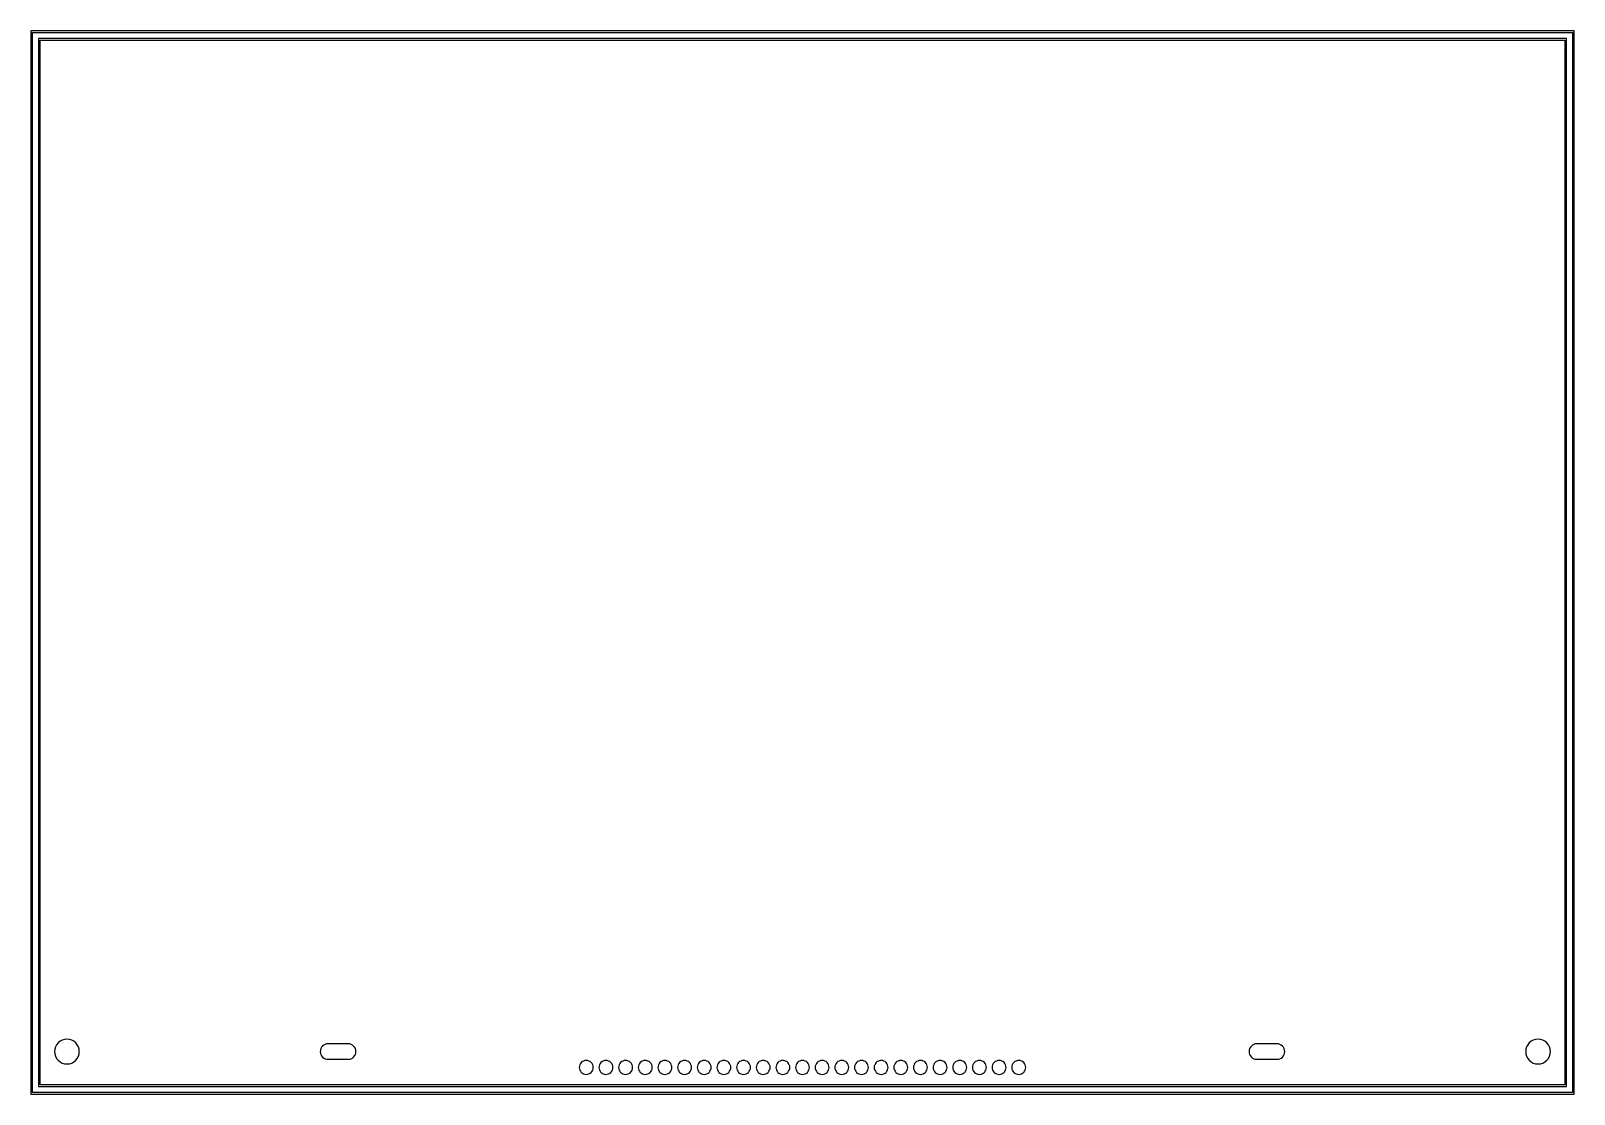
# Model space of a CAD drawing. Header units: metres. Extents: x -49.9 to 49.9, y -34.4 to 34.4.
import ezdxf

# ---------------------------------------------------------------- set-up
doc = ezdxf.new("R2010")
doc.units = ezdxf.units.M

msp = doc.modelspace()

# ---------------------------------------------------------------- linework, layer by layer
for p, q in [((49.85, 34.35), (-49.85, 34.35)), ((-49.85, 34.35), (-49.85, -34.35)), ((-49.75, -34.25), (-49.75, 34.25)), ((-49.75, 34.25), (49.75, 34.25)), ((49.75, 34.25), (49.75, -34.25)), ((49.85, -34.35), (49.85, 34.35)), ((49.35, 33.85), (-49.35, 33.85)), ((-49.35, 33.85), (-49.35, -33.85)), ((-49.25, -33.75), (-49.25, 33.75)), ((-49.25, 33.75), (49.25, 33.75)), ((49.25, 33.75), (49.25, -33.75)), ((49.35, -33.85), (49.35, 33.85)), ((-47.8262, -30.8609), (-47.9645, -30.9348)), ((-47.6761, -30.8154), (-47.8262, -30.8609)), ((-47.52, -30.8), (-47.6761, -30.8154)), ((-47.3639, -30.8154), (-47.52, -30.8)), ((-47.2139, -30.8609), (-47.3639, -30.8154)), ((-47.0756, -30.9348), (-47.2139, -30.8609)), ((47.2138, -30.8609), (47.0755, -30.9348)), ((47.3639, -30.8154), (47.2138, -30.8609)), ((47.52, -30.8), (47.3639, -30.8154)), ((47.6761, -30.8154), (47.52, -30.8)), ((47.8261, -30.8609), (47.6761, -30.8154)), ((47.9645, -30.9348), (47.8261, -30.8609)), ((-48.3046, -31.4439), (-48.32, -31.6)), ((-48.32, -31.6), (-48.3046, -31.7561)), ((-48.2591, -31.2939), (-48.3046, -31.4439)), ((-48.3046, -31.7561), (-48.2591, -31.9062)), ((-48.1852, -31.1556), (-48.2591, -31.2939)), ((-48.0857, -31.0343), (-48.1852, -31.1556)), ((-47.9645, -30.9348), (-48.0857, -31.0343)), ((-46.9543, -31.0343), (-47.0756, -30.9348)), ((-46.8548, -31.1556), (-46.9543, -31.0343)), ((-46.7809, -31.2939), (-46.8548, -31.1556)), ((-46.7354, -31.4439), (-46.7809, -31.2939)), ((-46.7809, -31.9062), (-46.7354, -31.7561)), ((-46.72, -31.6), (-46.7354, -31.4439)), ((-46.7354, -31.7561), (-46.72, -31.6)), ((-31.1404, -31.5025), (-31.15, -31.6)), ((-31.15, -31.6), (-31.1404, -31.6975)), ((-31.1119, -31.4087), (-31.1404, -31.5025)), ((-31.1404, -31.6975), (-31.1119, -31.7913)), ((-31.0657, -31.3222), (-31.1119, -31.4087)), ((-31.1119, -31.7913), (-31.0657, -31.8778)), ((-31.0035, -31.2465), (-31.0657, -31.3222)), ((-31.0657, -31.8778), (-31.0035, -31.9535)), ((-30.9278, -31.1843), (-31.0035, -31.2465)), ((-30.8413, -31.1381), (-30.9278, -31.1843)), ((-30.7476, -31.1096), (-30.8413, -31.1381)), ((-30.65, -31.1), (-30.7476, -31.1096)), ((-29.35, -31.1), (-30.65, -31.1)), ((-29.2525, -31.1096), (-29.35, -31.1)), ((-29.1587, -31.1381), (-29.2525, -31.1096)), ((-29.0722, -31.1843), (-29.1587, -31.1381)), ((-28.9965, -31.2465), (-29.0722, -31.1843)), ((-28.9343, -31.3222), (-28.9965, -31.2465)), ((-28.9965, -31.9535), (-28.9343, -31.8778)), ((-28.8881, -31.4087), (-28.9343, -31.3222)), ((-28.9343, -31.8778), (-28.8881, -31.7913)), ((-28.8596, -31.5025), (-28.8881, -31.4087)), ((-28.8881, -31.7913), (-28.8596, -31.6975)), ((-28.85, -31.6), (-28.8596, -31.5025)), ((-28.8596, -31.6975), (-28.85, -31.6)), ((28.8596, -31.5025), (28.85, -31.6)), ((28.85, -31.6), (28.8596, -31.6975)), ((28.8881, -31.4087), (28.8596, -31.5025)), ((28.8596, -31.6975), (28.8881, -31.7913)), ((28.9343, -31.3222), (28.8881, -31.4087)), ((28.8881, -31.7913), (28.9343, -31.8778)), ((28.9965, -31.2465), (28.9343, -31.3222)), ((28.9343, -31.8778), (28.9965, -31.9535)), ((29.0722, -31.1843), (28.9965, -31.2465)), ((29.1587, -31.1381), (29.0722, -31.1843)), ((29.2524, -31.1096), (29.1587, -31.1381)), ((29.35, -31.1), (29.2524, -31.1096)), ((30.65, -31.1), (29.35, -31.1)), ((30.7475, -31.1096), (30.65, -31.1)), ((30.8413, -31.1381), (30.7475, -31.1096)), ((30.9278, -31.1843), (30.8413, -31.1381)), ((31.0035, -31.2465), (30.9278, -31.1843)), ((31.0657, -31.3222), (31.0035, -31.2465)), ((31.0035, -31.9535), (31.0657, -31.8778)), ((31.1119, -31.4087), (31.0657, -31.3222)), ((31.0657, -31.8778), (31.1119, -31.7913)), ((31.1404, -31.5025), (31.1119, -31.4087)), ((31.1119, -31.7913), (31.1404, -31.6975)), ((31.15, -31.6), (31.1404, -31.5025)), ((31.1404, -31.6975), (31.15, -31.6)), ((46.7354, -31.4439), (46.72, -31.6)), ((46.72, -31.6), (46.7354, -31.7561)), ((46.7809, -31.2939), (46.7354, -31.4439)), ((46.7354, -31.7561), (46.7809, -31.9062)), ((46.8548, -31.1556), (46.7809, -31.2939)), ((46.9543, -31.0343), (46.8548, -31.1556)), ((47.0755, -30.9348), (46.9543, -31.0343)), ((48.0857, -31.0343), (47.9645, -30.9348)), ((48.1852, -31.1556), (48.0857, -31.0343)), ((48.2591, -31.2939), (48.1852, -31.1556)), ((48.3046, -31.4439), (48.2591, -31.2939)), ((48.2591, -31.9062), (48.3046, -31.7561)), ((48.32, -31.6), (48.3046, -31.4439)), ((48.3046, -31.7561), (48.32, -31.6)), ((-48.2591, -31.9062), (-48.1852, -32.0445)), ((-48.1852, -32.0445), (-48.0857, -32.1657)), ((-48.0857, -32.1657), (-47.9645, -32.2652)), ((-47.9645, -32.2652), (-47.8262, -32.3391)), ((-47.8262, -32.3391), (-47.6761, -32.3846)), ((-47.6761, -32.3846), (-47.52, -32.4)), ((-47.52, -32.4), (-47.3639, -32.3846)), ((-47.3639, -32.3846), (-47.2139, -32.3391)), ((-47.2139, -32.3391), (-47.0756, -32.2652)), ((-47.0756, -32.2652), (-46.9543, -32.1657)), ((-46.9543, -32.1657), (-46.8548, -32.0445)), ((-46.8548, -32.0445), (-46.7809, -31.9062)), ((-31.0035, -31.9535), (-30.9278, -32.0157)), ((-30.9278, -32.0157), (-30.8413, -32.0619)), ((-30.8413, -32.0619), (-30.7476, -32.0904)), ((-30.7476, -32.0904), (-30.65, -32.1)), ((-30.65, -32.1), (-29.35, -32.1)), ((-29.35, -32.1), (-29.2525, -32.0904)), ((-29.2525, -32.0904), (-29.1587, -32.0619)), ((-29.1587, -32.0619), (-29.0722, -32.0157)), ((-29.0722, -32.0157), (-28.9965, -31.9535)), ((-14.4114, -32.5372), (-14.42, -32.625)), ((-14.42, -32.625), (-14.4114, -32.7128)), ((-14.3858, -32.4528), (-14.4114, -32.5372)), ((-14.4114, -32.7128), (-14.3858, -32.7972)), ((-14.3442, -32.375), (-14.3858, -32.4528)), ((-14.3858, -32.7972), (-14.3442, -32.875)), ((-14.2882, -32.3068), (-14.3442, -32.375)), ((-14.3442, -32.875), (-14.2882, -32.9432)), ((-14.22, -32.2508), (-14.2882, -32.3068)), ((-14.1422, -32.2093), (-14.22, -32.2508)), ((-14.0578, -32.1836), (-14.1422, -32.2093)), ((-13.97, -32.175), (-14.0578, -32.1836)), ((-13.8822, -32.1836), (-13.97, -32.175)), ((-13.7978, -32.2093), (-13.8822, -32.1836)), ((-13.72, -32.2508), (-13.7978, -32.2093)), ((-13.6518, -32.3068), (-13.72, -32.2508)), ((-13.5958, -32.375), (-13.6518, -32.3068)), ((-13.6518, -32.9432), (-13.5958, -32.875)), ((-13.5543, -32.4528), (-13.5958, -32.375)), ((-13.5958, -32.875), (-13.5543, -32.7972)), ((-13.5286, -32.5372), (-13.5543, -32.4528)), ((-13.5543, -32.7972), (-13.5286, -32.7128)), ((-13.52, -32.625), (-13.5286, -32.5372)), ((-13.5286, -32.7128), (-13.52, -32.625)), ((-13.1414, -32.5372), (-13.15, -32.625)), ((-13.15, -32.625), (-13.1414, -32.7128)), ((-13.1157, -32.4528), (-13.1414, -32.5372)), ((-13.1414, -32.7128), (-13.1157, -32.7972)), ((-13.0742, -32.375), (-13.1157, -32.4528)), ((-13.1157, -32.7972), (-13.0742, -32.875)), ((-13.0182, -32.3068), (-13.0742, -32.375)), ((-13.0742, -32.875), (-13.0182, -32.9432)), ((-12.95, -32.2508), (-13.0182, -32.3068)), ((-12.8722, -32.2093), (-12.95, -32.2508)), ((-12.7878, -32.1836), (-12.8722, -32.2093)), ((-12.7, -32.175), (-12.7878, -32.1836)), ((-12.6122, -32.1836), (-12.7, -32.175)), ((-12.5278, -32.2093), (-12.6122, -32.1836)), ((-12.45, -32.2508), (-12.5278, -32.2093)), ((-12.3818, -32.3068), (-12.45, -32.2508)), ((-12.3258, -32.375), (-12.3818, -32.3068)), ((-12.3818, -32.9432), (-12.3258, -32.875)), ((-12.2843, -32.4528), (-12.3258, -32.375)), ((-12.3258, -32.875), (-12.2843, -32.7972)), ((-12.2587, -32.5372), (-12.2843, -32.4528)), ((-12.2843, -32.7972), (-12.2587, -32.7128)), ((-12.25, -32.625), (-12.2587, -32.5372)), ((-12.2587, -32.7128), (-12.25, -32.625)), ((-11.8714, -32.5372), (-11.88, -32.625)), ((-11.88, -32.625), (-11.8714, -32.7128)), ((-11.8458, -32.4528), (-11.8714, -32.5372)), ((-11.8714, -32.7128), (-11.8458, -32.7972)), ((-11.8042, -32.375), (-11.8458, -32.4528)), ((-11.8458, -32.7972), (-11.8042, -32.875)), ((-11.7482, -32.3068), (-11.8042, -32.375)), ((-11.8042, -32.875), (-11.7482, -32.9432)), ((-11.68, -32.2508), (-11.7482, -32.3068)), ((-11.6022, -32.2093), (-11.68, -32.2508)), ((-11.5178, -32.1836), (-11.6022, -32.2093)), ((-11.43, -32.175), (-11.5178, -32.1836)), ((-11.3422, -32.1836), (-11.43, -32.175)), ((-11.2578, -32.2093), (-11.3422, -32.1836)), ((-11.18, -32.2508), (-11.2578, -32.2093)), ((-11.1118, -32.3068), (-11.18, -32.2508)), ((-11.0558, -32.375), (-11.1118, -32.3068)), ((-11.1118, -32.9432), (-11.0558, -32.875)), ((-11.0143, -32.4528), (-11.0558, -32.375)), ((-11.0558, -32.875), (-11.0143, -32.7972)), ((-10.9887, -32.5372), (-11.0143, -32.4528)), ((-11.0143, -32.7972), (-10.9887, -32.7128)), ((-10.98, -32.625), (-10.9887, -32.5372)), ((-10.9887, -32.7128), (-10.98, -32.625)), ((-10.6014, -32.5372), (-10.61, -32.625)), ((-10.61, -32.625), (-10.6014, -32.7128)), ((-10.5758, -32.4528), (-10.6014, -32.5372)), ((-10.6014, -32.7128), (-10.5758, -32.7972)), ((-10.5342, -32.375), (-10.5758, -32.4528)), ((-10.5758, -32.7972), (-10.5342, -32.875)), ((-10.4782, -32.3068), (-10.5342, -32.375)), ((-10.5342, -32.875), (-10.4782, -32.9432)), ((-10.41, -32.2508), (-10.4782, -32.3068)), ((-10.3322, -32.2093), (-10.41, -32.2508)), ((-10.2478, -32.1836), (-10.3322, -32.2093)), ((-10.16, -32.175), (-10.2478, -32.1836)), ((-10.0722, -32.1836), (-10.16, -32.175)), ((-9.9878, -32.2093), (-10.0722, -32.1836)), ((-9.91, -32.2508), (-9.9878, -32.2093)), ((-9.84181, -32.3068), (-9.91, -32.2508)), ((-9.78585, -32.375), (-9.84181, -32.3068)), ((-9.84181, -32.9432), (-9.78585, -32.875)), ((-9.74426, -32.4528), (-9.78585, -32.375)), ((-9.78585, -32.875), (-9.74426, -32.7972)), ((-9.71865, -32.5372), (-9.74426, -32.4528)), ((-9.74426, -32.7972), (-9.71865, -32.7128)), ((-9.71, -32.625), (-9.71865, -32.5372)), ((-9.71865, -32.7128), (-9.71, -32.625)), ((-9.33135, -32.5372), (-9.34001, -32.625)), ((-9.34001, -32.625), (-9.33135, -32.7128)), ((-9.30575, -32.4528), (-9.33135, -32.5372)), ((-9.33135, -32.7128), (-9.30575, -32.7972)), ((-9.26417, -32.375), (-9.30575, -32.4528)), ((-9.30575, -32.7972), (-9.26417, -32.875)), ((-9.2082, -32.3068), (-9.26417, -32.375)), ((-9.26417, -32.875), (-9.2082, -32.9432)), ((-9.14001, -32.2508), (-9.2082, -32.3068)), ((-9.06222, -32.2093), (-9.14001, -32.2508)), ((-8.97779, -32.1836), (-9.06222, -32.2093)), ((-8.89001, -32.175), (-8.97779, -32.1836)), ((-8.80221, -32.1836), (-8.89001, -32.175)), ((-8.7178, -32.2093), (-8.80221, -32.1836)), ((-8.64001, -32.2508), (-8.7178, -32.2093)), ((-8.57182, -32.3068), (-8.64001, -32.2508)), ((-8.51585, -32.375), (-8.57182, -32.3068)), ((-8.57182, -32.9432), (-8.51585, -32.875)), ((-8.47427, -32.4528), (-8.51585, -32.375)), ((-8.51585, -32.875), (-8.47427, -32.7972)), ((-8.44865, -32.5372), (-8.47427, -32.4528)), ((-8.47427, -32.7972), (-8.44865, -32.7128)), ((-8.44001, -32.625), (-8.44865, -32.5372)), ((-8.44865, -32.7128), (-8.44001, -32.625)), ((-8.06136, -32.5372), (-8.07, -32.625)), ((-8.07, -32.625), (-8.06136, -32.7128)), ((-8.03576, -32.4528), (-8.06136, -32.5372)), ((-8.06136, -32.7128), (-8.03576, -32.7972)), ((-7.99417, -32.375), (-8.03576, -32.4528)), ((-8.03576, -32.7972), (-7.99417, -32.875)), ((-7.93821, -32.3068), (-7.99417, -32.375)), ((-7.99417, -32.875), (-7.93821, -32.9432)), ((-7.87002, -32.2508), (-7.93821, -32.3068)), ((-7.79221, -32.2093), (-7.87002, -32.2508)), ((-7.7078, -32.1836), (-7.79221, -32.2093)), ((-7.62, -32.175), (-7.7078, -32.1836)), ((-7.53222, -32.1836), (-7.62, -32.175)), ((-7.44779, -32.2093), (-7.53222, -32.1836)), ((-7.37, -32.2508), (-7.44779, -32.2093)), ((-7.30181, -32.3068), (-7.37, -32.2508)), ((-7.24584, -32.375), (-7.30181, -32.3068)), ((-7.30181, -32.9432), (-7.24584, -32.875)), ((-7.20426, -32.4528), (-7.24584, -32.375)), ((-7.24584, -32.875), (-7.20426, -32.7972)), ((-7.17866, -32.5372), (-7.20426, -32.4528)), ((-7.20426, -32.7972), (-7.17866, -32.7128)), ((-7.17001, -32.625), (-7.17866, -32.5372)), ((-7.17866, -32.7128), (-7.17001, -32.625)), ((-6.79136, -32.5372), (-6.80001, -32.625)), ((-6.80001, -32.625), (-6.79136, -32.7128)), ((-6.76576, -32.4528), (-6.79136, -32.5372)), ((-6.79136, -32.7128), (-6.76576, -32.7972)), ((-6.72418, -32.375), (-6.76576, -32.4528)), ((-6.76576, -32.7972), (-6.72418, -32.875)), ((-6.66821, -32.3068), (-6.72418, -32.375)), ((-6.72418, -32.875), (-6.66821, -32.9432)), ((-6.60002, -32.2508), (-6.66821, -32.3068)), ((-6.52221, -32.2093), (-6.60002, -32.2508)), ((-6.4378, -32.1836), (-6.52221, -32.2093)), ((-6.35, -32.175), (-6.4378, -32.1836)), ((-6.26222, -32.1836), (-6.35, -32.175)), ((-6.1778, -32.2093), (-6.26222, -32.1836)), ((-6.1, -32.2508), (-6.1778, -32.2093)), ((-6.03181, -32.3068), (-6.1, -32.2508)), ((-5.97584, -32.375), (-6.03181, -32.3068)), ((-6.03181, -32.9432), (-5.97584, -32.875)), ((-5.93426, -32.4528), (-5.97584, -32.375)), ((-5.97584, -32.875), (-5.93426, -32.7972)), ((-5.90865, -32.5372), (-5.93426, -32.4528)), ((-5.93426, -32.7972), (-5.90865, -32.7128)), ((-5.9, -32.625), (-5.90865, -32.5372)), ((-5.90865, -32.7128), (-5.9, -32.625)), ((-5.52136, -32.5372), (-5.53001, -32.625)), ((-5.53001, -32.625), (-5.52136, -32.7128)), ((-5.49575, -32.4528), (-5.52136, -32.5372)), ((-5.52136, -32.7128), (-5.49575, -32.7972)), ((-5.45417, -32.375), (-5.49575, -32.4528)), ((-5.49575, -32.7972), (-5.45417, -32.875)), ((-5.3982, -32.3068), (-5.45417, -32.375)), ((-5.45417, -32.875), (-5.3982, -32.9432)), ((-5.33001, -32.2508), (-5.3982, -32.3068)), ((-5.25222, -32.2093), (-5.33001, -32.2508)), ((-5.16779, -32.1836), (-5.25222, -32.2093)), ((-5.08001, -32.175), (-5.16779, -32.1836)), ((-4.99221, -32.1836), (-5.08001, -32.175)), ((-4.9078, -32.2093), (-4.99221, -32.1836)), ((-4.83, -32.2508), (-4.9078, -32.2093)), ((-4.7618, -32.3068), (-4.83, -32.2508)), ((-4.70585, -32.375), (-4.7618, -32.3068)), ((-4.7618, -32.9432), (-4.70585, -32.875)), ((-4.66425, -32.4528), (-4.70585, -32.375)), ((-4.70585, -32.875), (-4.66425, -32.7972)), ((-4.63865, -32.5372), (-4.66425, -32.4528)), ((-4.66425, -32.7972), (-4.63865, -32.7128)), ((-4.63001, -32.625), (-4.63865, -32.5372)), ((-4.63865, -32.7128), (-4.63001, -32.625)), ((-4.25137, -32.5372), (-4.26, -32.625)), ((-4.26, -32.625), (-4.25137, -32.7128)), ((-4.22575, -32.4528), (-4.25137, -32.5372)), ((-4.25137, -32.7128), (-4.22575, -32.7972)), ((-4.18417, -32.375), (-4.22575, -32.4528)), ((-4.22575, -32.7972), (-4.18417, -32.875)), ((-4.1282, -32.3068), (-4.18417, -32.375)), ((-4.18417, -32.875), (-4.1282, -32.9432)), ((-4.06001, -32.2508), (-4.1282, -32.3068)), ((-3.98222, -32.2093), (-4.06001, -32.2508)), ((-3.89781, -32.1836), (-3.98222, -32.2093)), ((-3.81001, -32.175), (-3.89781, -32.1836)), ((-3.72222, -32.1836), (-3.81001, -32.175)), ((-3.6378, -32.2093), (-3.72222, -32.1836)), ((-3.56001, -32.2508), (-3.6378, -32.2093)), ((-3.49182, -32.3068), (-3.56001, -32.2508)), ((-3.43585, -32.375), (-3.49182, -32.3068)), ((-3.49182, -32.9432), (-3.43585, -32.875)), ((-3.39427, -32.4528), (-3.43585, -32.375)), ((-3.43585, -32.875), (-3.39427, -32.7972)), ((-3.36866, -32.5372), (-3.39427, -32.4528)), ((-3.39427, -32.7972), (-3.36866, -32.7128)), ((-3.36001, -32.625), (-3.36866, -32.5372)), ((-3.36866, -32.7128), (-3.36001, -32.625)), ((-2.98136, -32.5372), (-2.99001, -32.625)), ((-2.99001, -32.625), (-2.98136, -32.7128)), ((-2.95576, -32.4528), (-2.98136, -32.5372)), ((-2.98136, -32.7128), (-2.95576, -32.7972)), ((-2.91416, -32.375), (-2.95576, -32.4528)), ((-2.95576, -32.7972), (-2.91416, -32.875)), ((-2.85821, -32.3068), (-2.91416, -32.375)), ((-2.91416, -32.875), (-2.85821, -32.9432)), ((-2.79002, -32.2508), (-2.85821, -32.3068)), ((-2.71221, -32.2093), (-2.79002, -32.2508)), ((-2.6278, -32.1836), (-2.71221, -32.2093)), ((-2.54, -32.175), (-2.6278, -32.1836)), ((-2.45222, -32.1836), (-2.54, -32.175)), ((-2.36781, -32.2093), (-2.45222, -32.1836)), ((-2.29, -32.2508), (-2.36781, -32.2093)), ((-2.22181, -32.3068), (-2.29, -32.2508)), ((-2.16584, -32.375), (-2.22181, -32.3068)), ((-2.22181, -32.9432), (-2.16584, -32.875)), ((-2.12426, -32.4528), (-2.16584, -32.375)), ((-2.16584, -32.875), (-2.12426, -32.7972)), ((-2.09866, -32.5372), (-2.12426, -32.4528)), ((-2.12426, -32.7972), (-2.09866, -32.7128)), ((-2.09001, -32.625), (-2.09866, -32.5372)), ((-2.09866, -32.7128), (-2.09001, -32.625)), ((-1.71136, -32.5372), (-1.72001, -32.625)), ((-1.72001, -32.625), (-1.71136, -32.7128)), ((-1.68575, -32.4528), (-1.71136, -32.5372)), ((-1.71136, -32.7128), (-1.68575, -32.7972)), ((-1.64417, -32.375), (-1.68575, -32.4528)), ((-1.68575, -32.7972), (-1.64417, -32.875)), ((-1.5882, -32.3068), (-1.64417, -32.375)), ((-1.64417, -32.875), (-1.5882, -32.9432)), ((-1.52001, -32.2508), (-1.5882, -32.3068)), ((-1.44221, -32.2093), (-1.52001, -32.2508)), ((-1.3578, -32.1836), (-1.44221, -32.2093)), ((-1.27001, -32.175), (-1.3578, -32.1836)), ((-1.18221, -32.1836), (-1.27001, -32.175)), ((-1.0978, -32.2093), (-1.18221, -32.1836)), ((-1.02, -32.2508), (-1.0978, -32.2093)), ((-0.951807, -32.3068), (-1.02, -32.2508)), ((-0.895853, -32.375), (-0.951807, -32.3068)), ((-0.951807, -32.9432), (-0.895853, -32.875)), ((-0.854257, -32.4528), (-0.895853, -32.375)), ((-0.895853, -32.875), (-0.854257, -32.7972)), ((-0.828653, -32.5372), (-0.854257, -32.4528)), ((-0.854257, -32.7972), (-0.828653, -32.7128)), ((-0.820001, -32.625), (-0.828653, -32.5372)), ((-0.828653, -32.7128), (-0.820001, -32.625)), ((-0.441354, -32.5372), (-0.450006, -32.625)), ((-0.450006, -32.625), (-0.441354, -32.7128)), ((-0.41575, -32.4528), (-0.441354, -32.5372)), ((-0.441354, -32.7128), (-0.41575, -32.7972)), ((-0.37417, -32.375), (-0.41575, -32.4528)), ((-0.41575, -32.7972), (-0.37417, -32.875)), ((-0.318201, -32.3068), (-0.37417, -32.375)), ((-0.37417, -32.875), (-0.318201, -32.9432)), ((-0.250009, -32.2508), (-0.318201, -32.3068)), ((-0.17222, -32.2093), (-0.250009, -32.2508)), ((-0.087793, -32.1836), (-0.17222, -32.2093)), ((-0.000009, -32.175), (-0.087793, -32.1836)), ((0.08779, -32.1836), (-0.000009, -32.175)), ((0.172202, -32.2093), (0.08779, -32.1836)), ((0.250006, -32.2508), (0.172202, -32.2093)), ((0.318198, -32.3068), (0.250006, -32.2508)), ((0.374152, -32.375), (0.318198, -32.3068)), ((0.318198, -32.9432), (0.374152, -32.875)), ((0.415732, -32.4528), (0.374152, -32.375)), ((0.374152, -32.875), (0.415732, -32.7972)), ((0.441351, -32.5372), (0.415732, -32.4528)), ((0.415732, -32.7972), (0.441351, -32.7128)), ((0.449988, -32.625), (0.441351, -32.5372)), ((0.441351, -32.7128), (0.449988, -32.625)), ((0.828635, -32.5372), (0.819998, -32.625)), ((0.819998, -32.625), (0.828635, -32.7128)), ((0.854254, -32.4528), (0.828635, -32.5372)), ((0.828635, -32.7128), (0.854254, -32.7972)), ((0.895834, -32.375), (0.854254, -32.4528)), ((0.854254, -32.7972), (0.895834, -32.875)), ((0.951788, -32.3068), (0.895834, -32.375)), ((0.895834, -32.875), (0.951788, -32.9432)), ((1.01998, -32.2508), (0.951788, -32.3068)), ((1.09778, -32.2093), (1.01998, -32.2508)), ((1.1822, -32.1836), (1.09778, -32.2093)), ((1.27, -32.175), (1.1822, -32.1836)), ((1.35778, -32.1836), (1.27, -32.175)), ((1.44221, -32.2093), (1.35778, -32.1836)), ((1.52, -32.2508), (1.44221, -32.2093)), ((1.58819, -32.3068), (1.52, -32.2508)), ((1.64416, -32.375), (1.58819, -32.3068)), ((1.58819, -32.9432), (1.64416, -32.875)), ((1.68574, -32.4528), (1.64416, -32.375)), ((1.64416, -32.875), (1.68574, -32.7972)), ((1.71134, -32.5372), (1.68574, -32.4528)), ((1.68574, -32.7972), (1.71134, -32.7128)), ((1.71999, -32.625), (1.71134, -32.5372)), ((1.71134, -32.7128), (1.71999, -32.625)), ((2.09864, -32.5372), (2.08999, -32.625)), ((2.08999, -32.625), (2.09864, -32.7128)), ((2.12424, -32.4528), (2.09864, -32.5372)), ((2.09864, -32.7128), (2.12424, -32.7972)), ((2.16584, -32.375), (2.12424, -32.4528)), ((2.12424, -32.7972), (2.16584, -32.875)), ((2.22179, -32.3068), (2.16584, -32.375)), ((2.16584, -32.875), (2.22179, -32.9432)), ((2.28998, -32.2508), (2.22179, -32.3068)), ((2.36779, -32.2093), (2.28998, -32.2508)), ((2.4522, -32.1836), (2.36779, -32.2093)), ((2.54, -32.175), (2.4522, -32.1836)), ((2.62778, -32.1836), (2.54, -32.175)), ((2.71219, -32.2093), (2.62778, -32.1836)), ((2.79, -32.2508), (2.71219, -32.2093)), ((2.85819, -32.3068), (2.79, -32.2508)), ((2.91416, -32.375), (2.85819, -32.3068)), ((2.85819, -32.9432), (2.91416, -32.875)), ((2.95574, -32.4528), (2.91416, -32.375)), ((2.91416, -32.875), (2.95574, -32.7972)), ((2.98134, -32.5372), (2.95574, -32.4528)), ((2.95574, -32.7972), (2.98134, -32.7128)), ((2.99, -32.625), (2.98134, -32.5372)), ((2.98134, -32.7128), (2.99, -32.625)), ((3.36864, -32.5372), (3.35999, -32.625)), ((3.35999, -32.625), (3.36864, -32.7128)), ((3.39425, -32.4528), (3.36864, -32.5372)), ((3.36864, -32.7128), (3.39425, -32.7972)), ((3.43583, -32.375), (3.39425, -32.4528)), ((3.39425, -32.7972), (3.43583, -32.875)), ((3.4918, -32.3068), (3.43583, -32.375)), ((3.43583, -32.875), (3.4918, -32.9432)), ((3.55999, -32.2508), (3.4918, -32.3068)), ((3.63778, -32.2093), (3.55999, -32.2508)), ((3.7222, -32.1836), (3.63778, -32.2093)), ((3.80999, -32.175), (3.7222, -32.1836)), ((3.89779, -32.1836), (3.80999, -32.175)), ((3.9822, -32.2093), (3.89779, -32.1836)), ((4.06, -32.2508), (3.9822, -32.2093)), ((4.1282, -32.3068), (4.06, -32.2508)), ((4.18415, -32.375), (4.1282, -32.3068)), ((4.1282, -32.9432), (4.18415, -32.875)), ((4.22574, -32.4528), (4.18415, -32.375)), ((4.18415, -32.875), (4.22574, -32.7972)), ((4.25135, -32.5372), (4.22574, -32.4528)), ((4.22574, -32.7972), (4.25135, -32.7128)), ((4.25999, -32.625), (4.25135, -32.5372)), ((4.25135, -32.7128), (4.25999, -32.625)), ((4.63863, -32.5372), (4.63, -32.625)), ((4.63, -32.625), (4.63863, -32.7128)), ((4.66425, -32.4528), (4.63863, -32.5372)), ((4.63863, -32.7128), (4.66425, -32.7972)), ((4.70583, -32.375), (4.66425, -32.4528)), ((4.66425, -32.7972), (4.70583, -32.875)), ((4.7618, -32.3068), (4.70583, -32.375)), ((4.70583, -32.875), (4.7618, -32.9432)), ((4.82999, -32.2508), (4.7618, -32.3068)), ((4.90778, -32.2093), (4.82999, -32.2508)), ((4.99221, -32.1836), (4.90778, -32.2093)), ((5.07999, -32.175), (4.99221, -32.1836)), ((5.16778, -32.1836), (5.07999, -32.175)), ((5.2522, -32.2093), (5.16778, -32.1836)), ((5.32999, -32.2508), (5.2522, -32.2093)), ((5.39818, -32.3068), (5.32999, -32.2508)), ((5.45415, -32.375), (5.39818, -32.3068)), ((5.39818, -32.9432), (5.45415, -32.875)), ((5.49573, -32.4528), (5.45415, -32.375)), ((5.45415, -32.875), (5.49573, -32.7972)), ((5.52135, -32.5372), (5.49573, -32.4528)), ((5.49573, -32.7972), (5.52135, -32.7128)), ((5.52999, -32.625), (5.52135, -32.5372)), ((5.52135, -32.7128), (5.52999, -32.625)), ((5.90864, -32.5372), (5.9, -32.625)), ((5.9, -32.625), (5.90864, -32.7128)), ((5.93424, -32.4528), (5.90864, -32.5372)), ((5.90864, -32.7128), (5.93424, -32.7972)), ((5.97584, -32.375), (5.93424, -32.4528)), ((5.93424, -32.7972), (5.97584, -32.875)), ((6.03179, -32.3068), (5.97584, -32.375)), ((5.97584, -32.875), (6.03179, -32.9432)), ((6.09998, -32.2508), (6.03179, -32.3068)), ((6.17779, -32.2093), (6.09998, -32.2508)), ((6.2622, -32.1836), (6.17779, -32.2093)), ((6.35, -32.175), (6.2622, -32.1836)), ((6.43778, -32.1836), (6.35, -32.175)), ((6.52219, -32.2093), (6.43778, -32.1836)), ((6.6, -32.2508), (6.52219, -32.2093)), ((6.66819, -32.3068), (6.6, -32.2508)), ((6.72416, -32.375), (6.66819, -32.3068)), ((6.66819, -32.9432), (6.72416, -32.875)), ((6.76574, -32.4528), (6.72416, -32.375)), ((6.72416, -32.875), (6.76574, -32.7972)), ((6.79134, -32.5372), (6.76574, -32.4528)), ((6.76574, -32.7972), (6.79134, -32.7128)), ((6.79999, -32.625), (6.79134, -32.5372)), ((6.79134, -32.7128), (6.79999, -32.625)), ((7.17864, -32.5372), (7.16999, -32.625)), ((7.16999, -32.625), (7.17864, -32.7128)), ((7.20424, -32.4528), (7.17864, -32.5372)), ((7.17864, -32.7128), (7.20424, -32.7972)), ((7.24583, -32.375), (7.20424, -32.4528)), ((7.20424, -32.7972), (7.24583, -32.875)), ((7.30179, -32.3068), (7.24583, -32.375)), ((7.24583, -32.875), (7.30179, -32.9432)), ((7.36999, -32.2508), (7.30179, -32.3068)), ((7.44779, -32.2093), (7.36999, -32.2508)), ((7.5322, -32.1836), (7.44779, -32.2093)), ((7.61999, -32.175), (7.5322, -32.1836)), ((7.70779, -32.1836), (7.61999, -32.175)), ((7.7922, -32.2093), (7.70779, -32.1836)), ((7.87, -32.2508), (7.7922, -32.2093)), ((7.93819, -32.3068), (7.87, -32.2508)), ((7.99415, -32.375), (7.93819, -32.3068)), ((7.93819, -32.9432), (7.99415, -32.875)), ((8.03574, -32.4528), (7.99415, -32.375)), ((7.99415, -32.875), (8.03574, -32.7972)), ((8.06135, -32.5372), (8.03574, -32.4528)), ((8.03574, -32.7972), (8.06135, -32.7128)), ((8.07, -32.625), (8.06135, -32.5372)), ((8.06135, -32.7128), (8.07, -32.625)), ((8.44865, -32.5372), (8.43999, -32.625)), ((8.43999, -32.625), (8.44865, -32.7128)), ((8.47425, -32.4528), (8.44865, -32.5372)), ((8.44865, -32.7128), (8.47425, -32.7972)), ((8.51583, -32.375), (8.47425, -32.4528)), ((8.47425, -32.7972), (8.51583, -32.875)), ((8.5718, -32.3068), (8.51583, -32.375)), ((8.51583, -32.875), (8.5718, -32.9432)), ((8.63999, -32.2508), (8.5718, -32.3068)), ((8.71778, -32.2093), (8.63999, -32.2508)), ((8.80221, -32.1836), (8.71778, -32.2093)), ((8.88999, -32.175), (8.80221, -32.1836)), ((8.97779, -32.1836), (8.88999, -32.175)), ((9.0622, -32.2093), (8.97779, -32.1836)), ((9.14001, -32.2508), (9.0622, -32.2093)), ((9.2082, -32.3068), (9.14001, -32.2508)), ((9.26415, -32.375), (9.2082, -32.3068)), ((9.2082, -32.9432), (9.26415, -32.875)), ((9.30573, -32.4528), (9.26415, -32.375)), ((9.26415, -32.875), (9.30573, -32.7972)), ((9.33135, -32.5372), (9.30573, -32.4528)), ((9.30573, -32.7972), (9.33135, -32.7128)), ((9.33999, -32.625), (9.33135, -32.5372)), ((9.33135, -32.7128), (9.33999, -32.625)), ((9.71863, -32.5372), (9.71, -32.625)), ((9.71, -32.625), (9.71863, -32.7128)), ((9.74425, -32.4528), (9.71863, -32.5372)), ((9.71863, -32.7128), (9.74425, -32.7972)), ((9.78583, -32.375), (9.74425, -32.4528)), ((9.74425, -32.7972), (9.78583, -32.875)), ((9.84179, -32.3068), (9.78583, -32.375)), ((9.78583, -32.875), (9.84179, -32.9432)), ((9.90998, -32.2508), (9.84179, -32.3068)), ((9.98778, -32.2093), (9.90998, -32.2508)), ((10.0722, -32.1836), (9.98778, -32.2093)), ((10.16, -32.175), (10.0722, -32.1836)), ((10.2478, -32.1836), (10.16, -32.175)), ((10.3322, -32.2093), (10.2478, -32.1836)), ((10.41, -32.2508), (10.3322, -32.2093)), ((10.4782, -32.3068), (10.41, -32.2508)), ((10.5342, -32.375), (10.4782, -32.3068)), ((10.4782, -32.9432), (10.5342, -32.875)), ((10.5757, -32.4528), (10.5342, -32.375)), ((10.5342, -32.875), (10.5757, -32.7972)), ((10.6013, -32.5372), (10.5757, -32.4528)), ((10.5757, -32.7972), (10.6013, -32.7128)), ((10.61, -32.625), (10.6013, -32.5372)), ((10.6013, -32.7128), (10.61, -32.625)), ((10.9886, -32.5372), (10.98, -32.625)), ((10.98, -32.625), (10.9886, -32.7128)), ((11.0142, -32.4528), (10.9886, -32.5372)), ((10.9886, -32.7128), (11.0142, -32.7972)), ((11.0558, -32.375), (11.0142, -32.4528)), ((11.0142, -32.7972), (11.0558, -32.875)), ((11.1118, -32.3068), (11.0558, -32.375)), ((11.0558, -32.875), (11.1118, -32.9432)), ((11.18, -32.2508), (11.1118, -32.3068)), ((11.2578, -32.2093), (11.18, -32.2508)), ((11.3422, -32.1836), (11.2578, -32.2093)), ((11.43, -32.175), (11.3422, -32.1836)), ((11.5178, -32.1836), (11.43, -32.175)), ((11.6022, -32.2093), (11.5178, -32.1836)), ((11.68, -32.2508), (11.6022, -32.2093)), ((11.7482, -32.3068), (11.68, -32.2508)), ((11.8042, -32.375), (11.7482, -32.3068)), ((11.7482, -32.9432), (11.8042, -32.875)), ((11.8457, -32.4528), (11.8042, -32.375)), ((11.8042, -32.875), (11.8457, -32.7972)), ((11.8713, -32.5372), (11.8457, -32.4528)), ((11.8457, -32.7972), (11.8713, -32.7128)), ((11.88, -32.625), (11.8713, -32.5372)), ((11.8713, -32.7128), (11.88, -32.625)), ((12.2586, -32.5372), (12.25, -32.625)), ((12.25, -32.625), (12.2586, -32.7128)), ((12.2842, -32.4528), (12.2586, -32.5372)), ((12.2586, -32.7128), (12.2842, -32.7972)), ((12.3258, -32.375), (12.2842, -32.4528)), ((12.2842, -32.7972), (12.3258, -32.875)), ((12.3818, -32.3068), (12.3258, -32.375)), ((12.3258, -32.875), (12.3818, -32.9432)), ((12.45, -32.2508), (12.3818, -32.3068)), ((12.5278, -32.2093), (12.45, -32.2508)), ((12.6122, -32.1836), (12.5278, -32.2093)), ((12.7, -32.175), (12.6122, -32.1836)), ((12.7878, -32.1836), (12.7, -32.175)), ((12.8722, -32.2093), (12.7878, -32.1836)), ((12.95, -32.2508), (12.8722, -32.2093)), ((13.0182, -32.3068), (12.95, -32.2508)), ((13.0741, -32.375), (13.0182, -32.3068)), ((13.0182, -32.9432), (13.0741, -32.875)), ((13.1157, -32.4528), (13.0741, -32.375)), ((13.0741, -32.875), (13.1157, -32.7972)), ((13.1413, -32.5372), (13.1157, -32.4528)), ((13.1157, -32.7972), (13.1413, -32.7128)), ((13.15, -32.625), (13.1413, -32.5372)), ((13.1413, -32.7128), (13.15, -32.625)), ((13.5286, -32.5372), (13.52, -32.625)), ((13.52, -32.625), (13.5286, -32.7128)), ((13.5543, -32.4528), (13.5286, -32.5372)), ((13.5286, -32.7128), (13.5543, -32.7972)), ((13.5958, -32.375), (13.5543, -32.4528)), ((13.5543, -32.7972), (13.5958, -32.875)), ((13.6518, -32.3068), (13.5958, -32.375)), ((13.5958, -32.875), (13.6518, -32.9432)), ((13.72, -32.2508), (13.6518, -32.3068)), ((13.7978, -32.2093), (13.72, -32.2508)), ((13.8822, -32.1836), (13.7978, -32.2093)), ((13.97, -32.175), (13.8822, -32.1836)), ((14.0578, -32.1836), (13.97, -32.175)), ((14.1422, -32.2093), (14.0578, -32.1836)), ((14.22, -32.2508), (14.1422, -32.2093)), ((14.2882, -32.3068), (14.22, -32.2508)), ((14.3442, -32.375), (14.2882, -32.3068)), ((14.2882, -32.9432), (14.3442, -32.875)), ((14.3857, -32.4528), (14.3442, -32.375)), ((14.3442, -32.875), (14.3857, -32.7972)), ((14.4114, -32.5372), (14.3857, -32.4528)), ((14.3857, -32.7972), (14.4114, -32.7128)), ((14.42, -32.625), (14.4114, -32.5372)), ((14.4114, -32.7128), (14.42, -32.625)), ((28.9965, -31.9535), (29.0722, -32.0157)), ((29.0722, -32.0157), (29.1587, -32.0619)), ((29.1587, -32.0619), (29.2524, -32.0904)), ((29.2524, -32.0904), (29.35, -32.1)), ((29.35, -32.1), (30.65, -32.1)), ((30.65, -32.1), (30.7475, -32.0904)), ((30.7475, -32.0904), (30.8413, -32.0619)), ((30.8413, -32.0619), (30.9278, -32.0157)), ((30.9278, -32.0157), (31.0035, -31.9535)), ((46.7809, -31.9062), (46.8548, -32.0445)), ((46.8548, -32.0445), (46.9543, -32.1657)), ((46.9543, -32.1657), (47.0755, -32.2652)), ((47.0755, -32.2652), (47.2138, -32.3391)), ((47.2138, -32.3391), (47.3639, -32.3846)), ((47.3639, -32.3846), (47.52, -32.4)), ((47.52, -32.4), (47.6761, -32.3846)), ((47.6761, -32.3846), (47.8261, -32.3391)), ((47.8261, -32.3391), (47.9645, -32.2652)), ((47.9645, -32.2652), (48.0857, -32.1657)), ((48.0857, -32.1657), (48.1852, -32.0445)), ((48.1852, -32.0445), (48.2591, -31.9062)), ((-49.35, -33.85), (49.35, -33.85)), ((49.25, -33.75), (-49.25, -33.75)), ((-14.2882, -32.9432), (-14.22, -32.9992)), ((-14.22, -32.9992), (-14.1422, -33.0408)), ((-14.1422, -33.0408), (-14.0578, -33.0664)), ((-14.0578, -33.0664), (-13.97, -33.075)), ((-13.97, -33.075), (-13.8822, -33.0664)), ((-13.8822, -33.0664), (-13.7978, -33.0408)), ((-13.7978, -33.0408), (-13.72, -32.9992)), ((-13.72, -32.9992), (-13.6518, -32.9432)), ((-13.0182, -32.9432), (-12.95, -32.9992)), ((-12.95, -32.9992), (-12.8722, -33.0408)), ((-12.8722, -33.0408), (-12.7878, -33.0664)), ((-12.7878, -33.0664), (-12.7, -33.075)), ((-12.7, -33.075), (-12.6122, -33.0664)), ((-12.6122, -33.0664), (-12.5278, -33.0408)), ((-12.5278, -33.0408), (-12.45, -32.9992)), ((-12.45, -32.9992), (-12.3818, -32.9432)), ((-11.7482, -32.9432), (-11.68, -32.9992)), ((-11.68, -32.9992), (-11.6022, -33.0408)), ((-11.6022, -33.0408), (-11.5178, -33.0664)), ((-11.5178, -33.0664), (-11.43, -33.075)), ((-11.43, -33.075), (-11.3422, -33.0664)), ((-11.3422, -33.0664), (-11.2578, -33.0408)), ((-11.2578, -33.0408), (-11.18, -32.9992)), ((-11.18, -32.9992), (-11.1118, -32.9432)), ((-10.4782, -32.9432), (-10.41, -32.9992)), ((-10.41, -32.9992), (-10.3322, -33.0408)), ((-10.3322, -33.0408), (-10.2478, -33.0664)), ((-10.2478, -33.0664), (-10.16, -33.075)), ((-10.16, -33.075), (-10.0722, -33.0664)), ((-10.0722, -33.0664), (-9.9878, -33.0408)), ((-9.9878, -33.0408), (-9.91, -32.9992)), ((-9.91, -32.9992), (-9.84181, -32.9432)), ((-9.2082, -32.9432), (-9.14001, -32.9992)), ((-9.14001, -32.9992), (-9.06222, -33.0408)), ((-9.06222, -33.0408), (-8.97779, -33.0664)), ((-8.97779, -33.0664), (-8.89001, -33.075)), ((-8.89001, -33.075), (-8.80221, -33.0664)), ((-8.80221, -33.0664), (-8.7178, -33.0408)), ((-8.7178, -33.0408), (-8.64001, -32.9992)), ((-8.64001, -32.9992), (-8.57182, -32.9432)), ((-7.93821, -32.9432), (-7.87002, -32.9992)), ((-7.87002, -32.9992), (-7.79221, -33.0408)), ((-7.79221, -33.0408), (-7.7078, -33.0664)), ((-7.7078, -33.0664), (-7.62, -33.075)), ((-7.62, -33.075), (-7.53222, -33.0664)), ((-7.53222, -33.0664), (-7.44779, -33.0408)), ((-7.44779, -33.0408), (-7.37, -32.9992)), ((-7.37, -32.9992), (-7.30181, -32.9432)), ((-6.66821, -32.9432), (-6.60002, -32.9992)), ((-6.60002, -32.9992), (-6.52221, -33.0408)), ((-6.52221, -33.0408), (-6.4378, -33.0664)), ((-6.4378, -33.0664), (-6.35, -33.075)), ((-6.35, -33.075), (-6.26222, -33.0664)), ((-6.26222, -33.0664), (-6.1778, -33.0408)), ((-6.1778, -33.0408), (-6.1, -32.9992)), ((-6.1, -32.9992), (-6.03181, -32.9432)), ((-5.3982, -32.9432), (-5.33001, -32.9992)), ((-5.33001, -32.9992), (-5.25222, -33.0408)), ((-5.25222, -33.0408), (-5.16779, -33.0664)), ((-5.16779, -33.0664), (-5.08001, -33.075)), ((-5.08001, -33.075), (-4.99221, -33.0664)), ((-4.99221, -33.0664), (-4.9078, -33.0408)), ((-4.9078, -33.0408), (-4.83, -32.9992)), ((-4.83, -32.9992), (-4.7618, -32.9432)), ((-4.1282, -32.9432), (-4.06001, -32.9992)), ((-4.06001, -32.9992), (-3.98222, -33.0408)), ((-3.98222, -33.0408), (-3.89781, -33.0664)), ((-3.89781, -33.0664), (-3.81001, -33.075)), ((-3.81001, -33.075), (-3.72222, -33.0664)), ((-3.72222, -33.0664), (-3.6378, -33.0408)), ((-3.6378, -33.0408), (-3.56001, -32.9992)), ((-3.56001, -32.9992), (-3.49182, -32.9432)), ((-2.85821, -32.9432), (-2.79002, -32.9992)), ((-2.79002, -32.9992), (-2.71221, -33.0408)), ((-2.71221, -33.0408), (-2.6278, -33.0664)), ((-2.6278, -33.0664), (-2.54, -33.075)), ((-2.54, -33.075), (-2.45222, -33.0664)), ((-2.45222, -33.0664), (-2.36781, -33.0408)), ((-2.36781, -33.0408), (-2.29, -32.9992)), ((-2.29, -32.9992), (-2.22181, -32.9432)), ((-1.5882, -32.9432), (-1.52001, -32.9992)), ((-1.52001, -32.9992), (-1.44221, -33.0408)), ((-1.44221, -33.0408), (-1.3578, -33.0664)), ((-1.3578, -33.0664), (-1.27001, -33.075)), ((-1.27001, -33.075), (-1.18221, -33.0664)), ((-1.18221, -33.0664), (-1.0978, -33.0408)), ((-1.0978, -33.0408), (-1.02, -32.9992)), ((-1.02, -32.9992), (-0.951807, -32.9432)), ((-0.318201, -32.9432), (-0.250009, -32.9992)), ((-0.250009, -32.9992), (-0.17222, -33.0408)), ((-0.17222, -33.0408), (-0.087793, -33.0664)), ((-0.087793, -33.0664), (-0.000009, -33.075)), ((-0.000009, -33.075), (0.08779, -33.0664)), ((0.08779, -33.0664), (0.172202, -33.0408)), ((0.172202, -33.0408), (0.250006, -32.9992)), ((0.250006, -32.9992), (0.318198, -32.9432)), ((0.951788, -32.9432), (1.01998, -32.9992)), ((1.01998, -32.9992), (1.09778, -33.0408)), ((1.09778, -33.0408), (1.1822, -33.0664)), ((1.1822, -33.0664), (1.27, -33.075)), ((1.27, -33.075), (1.35778, -33.0664)), ((1.35778, -33.0664), (1.44221, -33.0408)), ((1.44221, -33.0408), (1.52, -32.9992)), ((1.52, -32.9992), (1.58819, -32.9432)), ((2.22179, -32.9432), (2.28998, -32.9992)), ((2.28998, -32.9992), (2.36779, -33.0408)), ((2.36779, -33.0408), (2.4522, -33.0664)), ((2.4522, -33.0664), (2.54, -33.075)), ((2.54, -33.075), (2.62778, -33.0664)), ((2.62778, -33.0664), (2.71219, -33.0408)), ((2.71219, -33.0408), (2.79, -32.9992)), ((2.79, -32.9992), (2.85819, -32.9432)), ((3.4918, -32.9432), (3.55999, -32.9992)), ((3.55999, -32.9992), (3.63778, -33.0408)), ((3.63778, -33.0408), (3.7222, -33.0664)), ((3.7222, -33.0664), (3.80999, -33.075)), ((3.80999, -33.075), (3.89779, -33.0664)), ((3.89779, -33.0664), (3.9822, -33.0408)), ((3.9822, -33.0408), (4.06, -32.9992)), ((4.06, -32.9992), (4.1282, -32.9432)), ((4.7618, -32.9432), (4.82999, -32.9992)), ((4.82999, -32.9992), (4.90778, -33.0408)), ((4.90778, -33.0408), (4.99221, -33.0664)), ((4.99221, -33.0664), (5.07999, -33.075)), ((5.07999, -33.075), (5.16778, -33.0664)), ((5.16778, -33.0664), (5.2522, -33.0408)), ((5.2522, -33.0408), (5.32999, -32.9992)), ((5.32999, -32.9992), (5.39818, -32.9432)), ((6.03179, -32.9432), (6.09998, -32.9992)), ((6.09998, -32.9992), (6.17779, -33.0408)), ((6.17779, -33.0408), (6.2622, -33.0664)), ((6.2622, -33.0664), (6.35, -33.075)), ((6.35, -33.075), (6.43778, -33.0664)), ((6.43778, -33.0664), (6.52219, -33.0408)), ((6.52219, -33.0408), (6.6, -32.9992)), ((6.6, -32.9992), (6.66819, -32.9432)), ((7.30179, -32.9432), (7.36999, -32.9992)), ((7.36999, -32.9992), (7.44779, -33.0408)), ((7.44779, -33.0408), (7.5322, -33.0664)), ((7.5322, -33.0664), (7.61999, -33.075)), ((7.61999, -33.075), (7.70779, -33.0664)), ((7.70779, -33.0664), (7.7922, -33.0408)), ((7.7922, -33.0408), (7.87, -32.9992)), ((7.87, -32.9992), (7.93819, -32.9432)), ((8.5718, -32.9432), (8.63999, -32.9992)), ((8.63999, -32.9992), (8.71778, -33.0408)), ((8.71778, -33.0408), (8.80221, -33.0664)), ((8.80221, -33.0664), (8.88999, -33.075)), ((8.88999, -33.075), (8.97779, -33.0664)), ((8.97779, -33.0664), (9.0622, -33.0408)), ((9.0622, -33.0408), (9.14001, -32.9992)), ((9.14001, -32.9992), (9.2082, -32.9432)), ((9.84179, -32.9432), (9.90998, -32.9992)), ((9.90998, -32.9992), (9.98778, -33.0408)), ((9.98778, -33.0408), (10.0722, -33.0664)), ((10.0722, -33.0664), (10.16, -33.075)), ((10.16, -33.075), (10.2478, -33.0664)), ((10.2478, -33.0664), (10.3322, -33.0408)), ((10.3322, -33.0408), (10.41, -32.9992)), ((10.41, -32.9992), (10.4782, -32.9432)), ((11.1118, -32.9432), (11.18, -32.9992)), ((11.18, -32.9992), (11.2578, -33.0408)), ((11.2578, -33.0408), (11.3422, -33.0664)), ((11.3422, -33.0664), (11.43, -33.075)), ((11.43, -33.075), (11.5178, -33.0664)), ((11.5178, -33.0664), (11.6022, -33.0408)), ((11.6022, -33.0408), (11.68, -32.9992)), ((11.68, -32.9992), (11.7482, -32.9432)), ((12.3818, -32.9432), (12.45, -32.9992)), ((12.45, -32.9992), (12.5278, -33.0408)), ((12.5278, -33.0408), (12.6122, -33.0664)), ((12.6122, -33.0664), (12.7, -33.075)), ((12.7, -33.075), (12.7878, -33.0664)), ((12.7878, -33.0664), (12.8722, -33.0408)), ((12.8722, -33.0408), (12.95, -32.9992)), ((12.95, -32.9992), (13.0182, -32.9432)), ((13.6518, -32.9432), (13.72, -32.9992)), ((13.72, -32.9992), (13.7978, -33.0408)), ((13.7978, -33.0408), (13.8822, -33.0664)), ((13.8822, -33.0664), (13.97, -33.075)), ((13.97, -33.075), (14.0578, -33.0664)), ((14.0578, -33.0664), (14.1422, -33.0408)), ((14.1422, -33.0408), (14.22, -32.9992)), ((14.22, -32.9992), (14.2882, -32.9432)), ((-49.85, -34.35), (49.85, -34.35)), ((49.75, -34.25), (-49.75, -34.25))]:
    msp.add_line(p, q)

doc.saveas('drawing.dxf')
